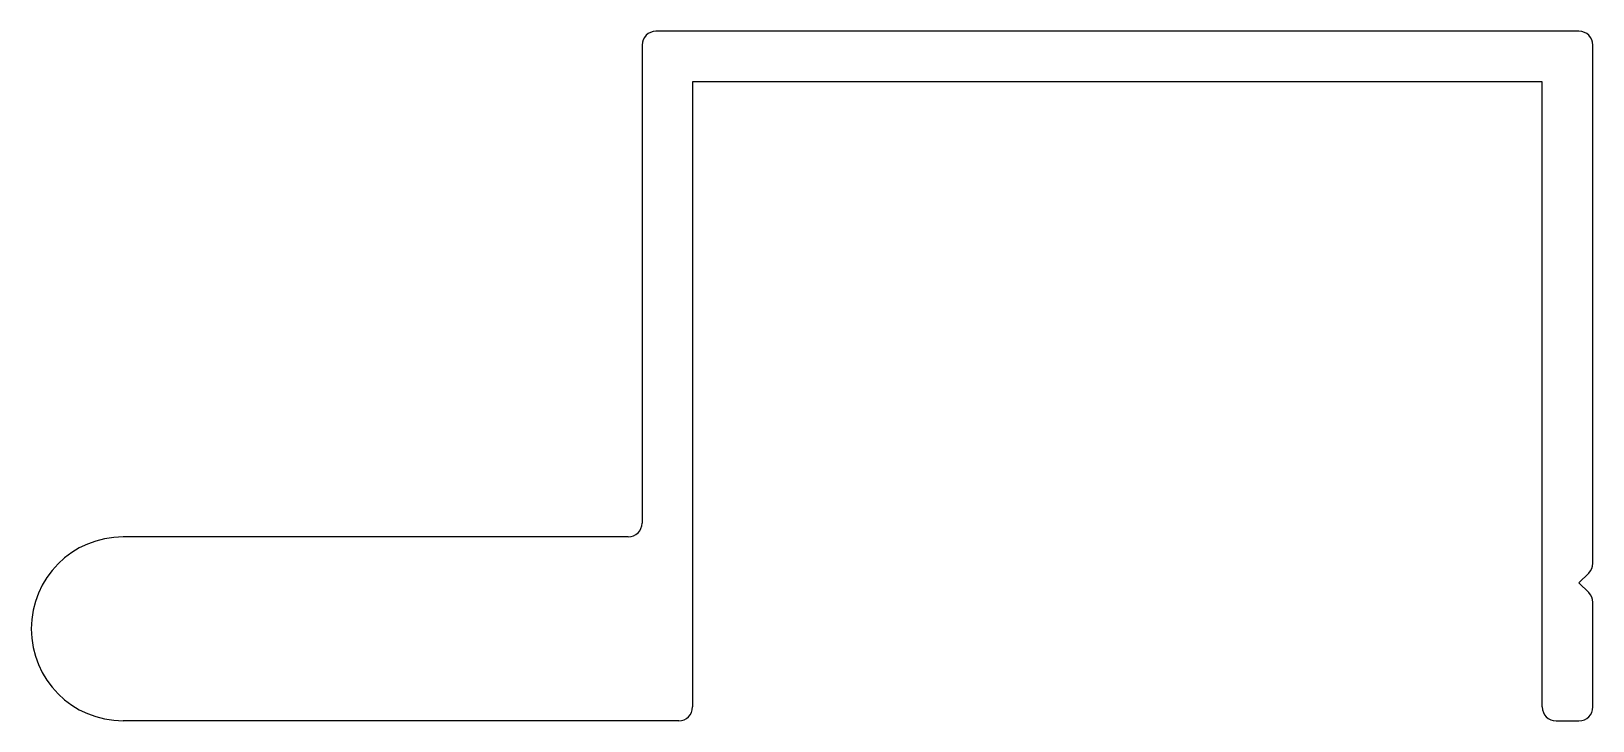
# Model space of a CAD drawing. Extents: x 535.5 to 569.5, y 520.5 to 535.5.
import ezdxf

# ---------------------------------------------------------------- set-up
doc = ezdxf.new("R2010")
doc.units = 0
doc.layers.get('0').update_dxf_attribs({"linetype": 'CONTINUOUS'})

msp = doc.modelspace()

# ---------------------------------------------------------------- linework, layer by layer
for p, q in [((548.834, 535.163), (548.834, 524.763)), ((569.234, 535.463), (549.134, 535.463)), ((569.534, 523.888), (569.534, 535.163)), ((568.434, 534.363), (549.934, 534.363)), ((549.934, 534.363), (549.934, 520.763)), ((568.434, 520.763), (568.434, 534.363)), ((548.534, 524.463), (537.534, 524.463)), ((569.234, 523.463), (569.446, 523.676)), ((569.234, 523.463), (569.446, 523.251)), ((569.534, 520.763), (569.534, 523.039)), ((549.634, 520.463), (537.534, 520.463)), ((568.734, 520.463), (569.234, 520.463))]:
    msp.add_line(p, q)
for centre, radius, start, end in [((549.134, 535.163), 0.3, 90, 180), ((569.234, 535.163), 0.3, 0, 90), ((548.534, 524.763), 0.3, 270, 0), ((537.534, 522.463), 2, 90, 270), ((569.234, 523.888), 0.3, 315, 0), ((569.234, 523.039), 0.3, 0, 45), ((549.634, 520.763), 0.3, 270, 0), ((568.734, 520.763), 0.3, 180, 270), ((569.234, 520.763), 0.3, 270, 0)]:
    msp.add_arc(centre, radius, start, end)

doc.saveas('drawing.dxf')
